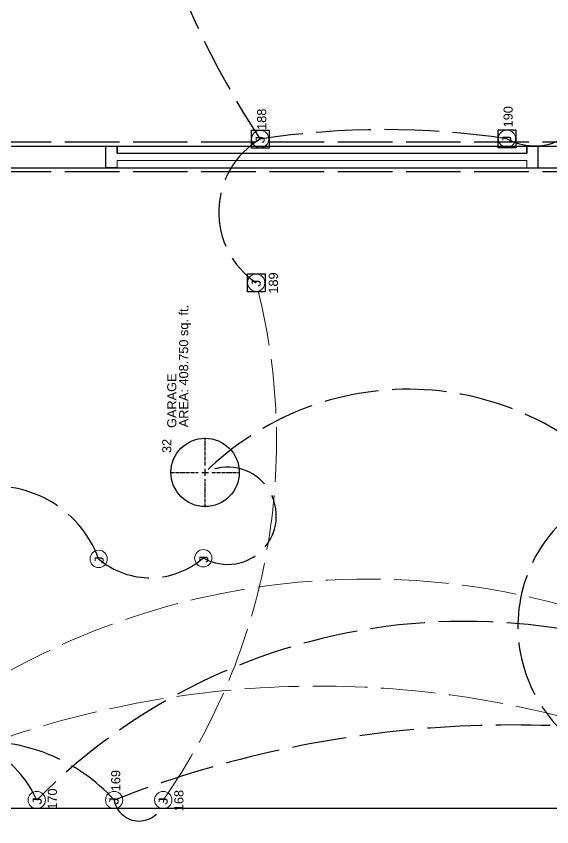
# Model space of a CAD drawing. Header units: inches. Extents: x -601 to 289, y 0 to 495.
# Drawn here: x -480 to -362.2, y 211.3 to 389.3 of the extents above; entities that cross this region are included whole.
import ezdxf

# ---------------------------------------------------------------- set-up
doc = ezdxf.new("R2010")
doc.units = ezdxf.units.IN
doc.header["$MEASUREMENT"] = 0
doc.linetypes.add('ACAD_ISO02W100', pattern=[15, 12, -3])
doc.linetypes.add('CENTER2', pattern=[1.125, 0.75, -0.125, 0.125, -0.125])
doc.layers.get('0').update_dxf_attribs({"color": 1, "lineweight": 9})
for name, color, linetype, lineweight in [('A101-Floorplan-1st-floor', 7, 'Continuous', 9), ('A101-Text', 7, 'Continuous', 9), ('A201-Floorplan-2nd-floor', 7, 'Continuous', 9), ('E101-Electrical-1st-floor', 7, 'Continuous', 9), ('E201-Electrical-2nd-floor', 7, 'Continuous', 9)]:
    doc.layers.add(name, color=color, linetype=linetype, lineweight=lineweight)
doc.styles.add('Reg', font='Courier New.ttf', dxfattribs={"height": 1})
doc.styles.get("Standard").update_dxf_attribs({"font": 'Arial.ttf', "height": 2})

# ---------------------------------------------------------------- blocks, each defined once
blk = doc.blocks.new('L2-dining-room-window')
at = {"layer": 'A201-Floorplan-2nd-floor', "lineweight": 30}
for p, q in [((0, -2.5), (0, 0)), ((0, 0), (4.75, 0)), ((4.75, 0), (4.75, -2.5)), ((3.2, -2.5), (4.75, -2.5)), ((3.2, -2.5), (3.2, -92.5)), ((4.75, -2.5), (3.2, -2.5)), ((0, -92.5), (0, -95)), ((3.2, -92.5), (4.75, -92.5)), ((4.75, -92.5), (3.2, -92.5)), ((4.75, -95), (4.75, -92.5)), ((0, -95), (4.75, -95))]:
    blk.add_line(p, q, dxfattribs=at)
at = {"layer": 'A201-Floorplan-2nd-floor'}
blk.add_lwpolyline([(0, -92.5), (1.55, -92.5), (1.55, -2.5), (0, -2.5)], dxfattribs=at)
blk = doc.blocks.new('*U131')
at = {"layer": 'E201-Electrical-2nd-floor', "color": 0, "linetype": 'CENTER2', "lineweight": -3, "transparency": 16777216}
for p, q in [((0, 1.5), (0, 7.62)), ((-7.62, 0), (-1.5, 0)), ((1.5, 0), (7.62, 0)), ((0, -7.62), (0, -1.5))]:
    blk.add_line(p, q, dxfattribs=at)
at = {"layer": 'E201-Electrical-2nd-floor', "color": 0, "linetype": 'Continuous', "lineweight": -3, "transparency": 16777216}
for p, q in [((-0.75, 0), (0.75, 0)), ((0, -0.75), (0, 0.75))]:
    blk.add_line(p, q, dxfattribs=at)
blk = doc.blocks.new('L2-ceiling-led-32')
at = {"layer": 'E201-Electrical-2nd-floor', "lineweight": -3}
blk.add_circle((0, 0, -93.38), 7.5, dxfattribs=at)
at = {"layer": 'E201-Electrical-2nd-floor', "linetype": 'CENTER2', "lineweight": -3, "rotation": 270}
blk.add_blockref('*U131', (0, 0, -93.38), dxfattribs=at)
blk = doc.blocks.new('L1-ceiling-j-box-188')
at = {"layer": 'E101-Electrical-1st-floor', "lineweight": 30}
for p, q in [((-1.98, -1.95, -96.38), (-1.98, 1.9, -96.38)), ((-1.98, 1.9, -96.38), (0, 1.9, -96.38)), ((0, 1.9, -96.38), (1.93, 1.9, -96.38)), ((1.93, 1.9, -96.38), (1.93, -1.95, -96.38)), ((1.93, -1.95, -96.38), (-1.98, -1.95, -96.38))]:
    blk.add_line(p, q, dxfattribs=at)
at = {"layer": 'E101-Electrical-1st-floor'}
blk.add_circle((0, 0, -96.38), 1.9, dxfattribs=at)
at = {"layer": 'E101-Electrical-1st-floor', "lineweight": 5, "style": 'Reg'}
blk.add_text('J', height=2, dxfattribs=at).set_placement((-1.16, -0.99, -96.38))
blk = doc.blocks.new('L1-ceiling-j-box-189')
at = {"layer": 'E101-Electrical-1st-floor', "lineweight": 30}
for p, q in [((-1.98, -1.95, -101.5), (-1.98, 1.9, -101.5)), ((-1.98, 1.9, -101.5), (0, 1.9, -101.5)), ((0, 1.9, -101.5), (1.93, 1.9, -101.5)), ((1.93, 1.9, -101.5), (1.93, -1.95, -101.5)), ((1.93, -1.95, -101.5), (-1.98, -1.95, -101.5))]:
    blk.add_line(p, q, dxfattribs=at)
at = {"layer": 'E101-Electrical-1st-floor'}
blk.add_circle((0, 0, -101.5), 1.9, dxfattribs=at)
at = {"layer": 'E101-Electrical-1st-floor', "lineweight": 5, "style": 'Reg'}
blk.add_text('J', height=2, dxfattribs=at).set_placement((-1.16, -0.99, -101.5))
blk = doc.blocks.new('L1-j-box-168')
at = {"layer": 'E101-Electrical-1st-floor'}
blk.add_circle((0, 0, -74.5), 1.9, dxfattribs=at)
at = {"layer": 'E101-Electrical-1st-floor', "lineweight": 5, "style": 'Reg'}
blk.add_text('J', height=2, dxfattribs=at).set_placement((-1.26, -0.99, -74.5))
blk = doc.blocks.new('L1-j-box-169')
at = {"layer": 'E101-Electrical-1st-floor'}
blk.add_circle((0, 0, -58), 1.9, dxfattribs=at)
at = {"layer": 'E101-Electrical-1st-floor', "lineweight": 5, "style": 'Reg'}
blk.add_text('J', height=2, dxfattribs=at).set_placement((-1.26, -0.96, -58))
blk = doc.blocks.new('L1-ceiling-j-box-190')
at = {"layer": 'E101-Electrical-1st-floor', "lineweight": 30}
for p, q in [((-1.98, -1.95, -96.88), (-1.98, 1.9, -96.88)), ((-1.98, 1.9, -96.88), (0, 1.9, -96.88)), ((0, 1.9, -96.88), (1.93, 1.9, -96.88)), ((1.93, 1.9, -96.88), (1.93, -1.95, -96.88)), ((1.93, -1.95, -96.88), (-1.98, -1.95, -96.88))]:
    blk.add_line(p, q, dxfattribs=at)
at = {"layer": 'E101-Electrical-1st-floor'}
blk.add_circle((0, 0, -96.88), 1.9, dxfattribs=at)
at = {"layer": 'E101-Electrical-1st-floor', "lineweight": 5, "style": 'Reg'}
blk.add_text('J', height=2, dxfattribs=at).set_placement((-1.16, -0.99, -96.88))
blk = doc.blocks.new('L3-205')
at = {"layer": 'E201-Electrical-2nd-floor'}
blk.add_circle((0, 0), 1.9, dxfattribs=at)
at = {"layer": 'E201-Electrical-2nd-floor', "lineweight": 5, "style": 'Reg'}
blk.add_text('J', height=2, dxfattribs=at).set_placement((-1.25, -1.11))
blk = doc.blocks.new('L3-206')
at = {"layer": 'E201-Electrical-2nd-floor'}
blk.add_circle((0, 0), 1.9, dxfattribs=at)
at = {"layer": 'E201-Electrical-2nd-floor', "lineweight": 5, "style": 'Reg'}
blk.add_text('J', height=2, dxfattribs=at).set_placement((-1.25, -1.11))

msp = doc.modelspace()

# ---------------------------------------------------------------- linework, layer by layer
at = {"layer": 'A101-Floorplan-1st-floor', "linetype": 'ACAD_ISO02W100', "lineweight": -3}
for p, q in [((-337.2766, 361.633), (-559.4328, 361.633)), ((-337.2766, 355.133), (-559.4328, 355.133))]:
    msp.add_line(p, q, dxfattribs=at)
at = {"layer": 'A101-Floorplan-1st-floor', "lineweight": -3}
msp.add_lwpolyline([(-339.1828, 354.008), (-302.4259, 354.008), (-302.4259, 215.258), (-559.4328, 215.258), (-559.4328, 458.4401), (-337.2766, 458.4401), (-337.2766, 354.008)], dxfattribs=at)
at = {"layer": 'A201-Floorplan-2nd-floor', "lineweight": -3}
msp.add_line((-526.8078, 360.7566), (-84.9969, 360.7566), dxfattribs=at)
msp.add_lwpolyline([(-395.7109, 178.1275), (-395.7109, 44.2152), (-522.0859, 44.1316), (-522.0859, 356.0066), (-226.8947, 356.0066), (-226.8947, 246.9441), (-164.0471, 246.9441), (-164.0471, 222.4441), (-177.6012, 222.4441), (-177.6012, 156.6941), (-212.9344, 156.6941), (-212.9344, 178.1275), (-395.7162, 178.1275)], dxfattribs=at)
at = {"layer": 'E101-Electrical-1st-floor'}
msp.add_circle((-475.4328, 217.1556), 1.8976, dxfattribs=at)
at = {"layer": 'E101-Electrical-1st-floor', "linetype": 'ACAD_ISO02W100', "lineweight": -3}
for centre, radius, start, end in [((-268.9306, 466.4392), 188.745, 178.633577, 213.49077), ((-366.0149, 373.3682), 12.5678, 240.935353, 348.885597), ((-398.92, 183.2235), 181.1529, 81.492461, 98.705679), ((-416.7841, 346.2464), 18.6728, 120.777499, 236.043372), ((-381.3689, 124.0162), 132.3744, 54.848465, 135.282954), ((-370.8026, -7.7001), 241.3278, 77.363963, 111.291744), ((-497.3868, 207.2928), 24.0677, 24.191976, 166.874866), ((-487.3529, 190.9398), 39.0338, 42.192049, 146.016275), ((-452.9599, 218.0944), 5.5529, 189.733834, 349.261972)]:
    msp.add_arc(centre, radius, start, end, dxfattribs=at)
at = {"layer": 'E101-Electrical-1st-floor', "linetype": 'ACAD_ISO02W100', "lineweight": 5}
for centre, radius, start, end in [((-451.4052, 359.2419), 75.3823, 42.30169, 167.927514), ((-560.046, 296.0107), 137.3015, 324.947729, 14.659443), ((-356.1003, 280.567), 177.6642, 202.001676, 256.309967)]:
    msp.add_arc(centre, radius, start, end, dxfattribs=at)
at = {"layer": 'E201-Electrical-2nd-floor', "linetype": 'ACAD_ISO02W100', "lineweight": -3}
for centre, radius, start, end in [((-393.8698, 243.8002), 63.5548, 41.758866, 134.537194), ((-433.4723, 279.5711), 10.676, 239.841267, 117.763199), ((-484.5982, 261.8172), 24.2191, 19.973965, 102.792714), ((-337.6252, 255.3012), 32.0676, 105.993817, 232.072703), ((-450.4813, 283.5923), 17.6418, 229.937663, 311.307848)]:
    msp.add_arc(centre, radius, start, end, dxfattribs=at)
at = {"layer": 'E201-Electrical-2nd-floor', "linetype": 'ACAD_ISO02W100', "lineweight": 5}
for centre, radius, start, end in [((-402.8697, 102.6868), 162.9976, 348.783325, 136.924452), ((-413.3669, 27.2187), 214.9445, 47.193865, 119.655992), ((-356.1003, 280.567), 177.6642, 202.001676, 256.309967)]:
    msp.add_arc(centre, radius, start, end, dxfattribs=at)

# ---------------------------------------------------------------- block references
at = {"lineweight": -3, "rotation": 89.99999999999999}
msp.add_blockref('L2-dining-room-window', (-460.2572, 356.0066), dxfattribs=at)
at = {"layer": 'E101-Electrical-1st-floor', "lineweight": 5, "rotation": 89.99999999999999}
for name, p in [('L1-ceiling-j-box-188', (-426.3391, 362.2893, 96.375)), ('L1-ceiling-j-box-190', (-372.1203, 362.383, 96.875)), ('L1-ceiling-j-box-189', (-427.2141, 330.758, 101.5)), ('L1-j-box-169', (-458.4328, 217.1556, 58)), ('L1-j-box-168', (-447.6471, 217.1552, 74.5))]:
    msp.add_blockref(name, p, dxfattribs=at)
at = {"layer": 'E201-Electrical-2nd-floor', "linetype": 'ACAD_ISO02W100', "lineweight": 5, "rotation": 89.99999999999999}
msp.add_blockref('L2-ceiling-led-32', (-438.4454, 289.1018, 93.375), dxfattribs=at)
at = {"layer": 'E201-Electrical-2nd-floor', "lineweight": 5, "rotation": 89.99999999999999}
for name, p in [('L3-205', (-461.8359, 270.0902)), ('L3-206', (-438.8359, 270.2566))]:
    msp.add_blockref(name, p, dxfattribs=at)

# ---------------------------------------------------------------- texts
at = {"layer": 'A101-Text', "lineweight": 5}
for s, p in [('AREA: 408.750 sq. ft.', (-442.1513, 299.0124)), ('GARAGE', (-444.7619, 298.8648))]:
    msp.add_text(s, height=2, rotation=90, dxfattribs=at).set_placement(p)
at = {"layer": 'E101-Electrical-1st-floor', "lineweight": 5}
for s, p in [('188', (-425.0151, 364.319)), ('190', (-370.8508, 364.8678)), ('189', (-422.4488, 328.3606)), ('169', (-457.0827, 219.0786)), ('170', (-471.008, 215.0273)), ('168', (-443.207, 214.7068))]:
    msp.add_text(s, height=2, rotation=90, dxfattribs=at).set_placement(p)
at = {"layer": 'E101-Electrical-1st-floor', "lineweight": 5, "style": 'Reg'}
msp.add_text('J', height=2, rotation=90, dxfattribs=at).set_placement((-474.3475, 215.8918))
at = {"layer": 'E201-Electrical-2nd-floor', "lineweight": 5}
msp.add_text('32', height=2, rotation=90, dxfattribs=at).set_placement((-445.8663, 293.3543))

doc.saveas('drawing.dxf')
